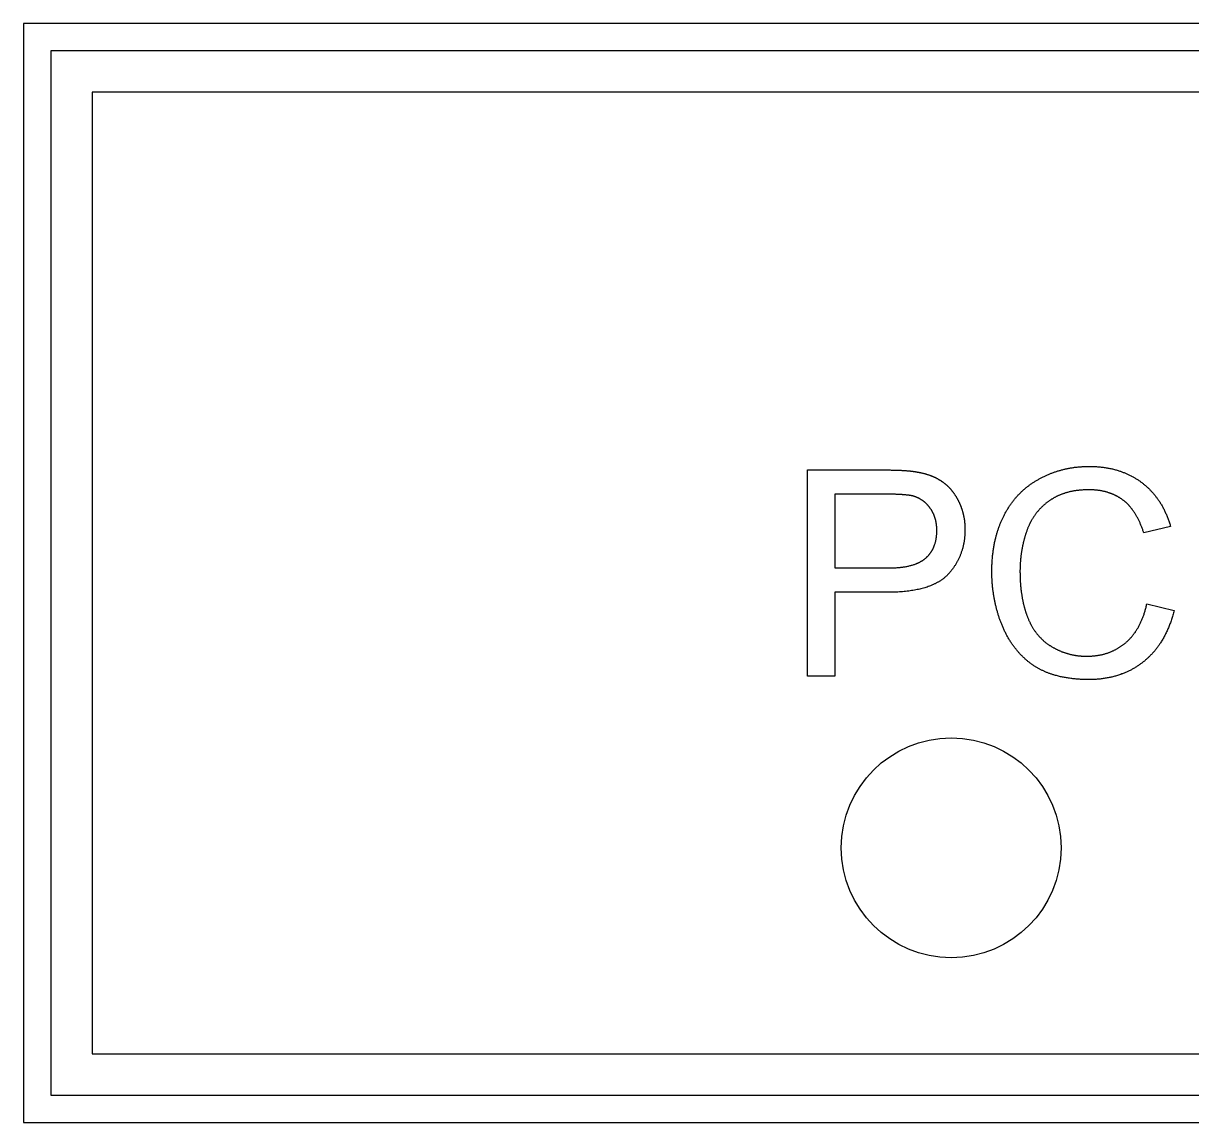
# Model space of a CAD drawing. Extents: x -140 to 139, y -60 to 60.
# Drawn here: x 60 to 77, y -38 to -22 of the extents above; entities that cross this region are included whole.
import ezdxf

# ---------------------------------------------------------------- set-up
doc = ezdxf.new("R2010")
doc.units = 0
doc.layers.add('CUT', color=1, linetype='Continuous')
doc.layers.add('ENGRAVE', color=5, linetype='Continuous')

msp = doc.modelspace()

# ---------------------------------------------------------------- linework, layer by layer
at = {"layer": 'CUT', "color": 1}
msp.add_circle((73.5, -34), 1.6, dxfattribs=at)
at = {"layer": 'ENGRAVE', "color": 5}
for points in [[(100, -22), (60, -22), (60, -38), (100, -38), (100, -22)], [(99.6, -22.4), (60.4, -22.4), (60.4, -37.6), (99.6, -37.6), (99.6, -22.4)]]:
    msp.add_lwpolyline(points, close=True, dxfattribs=at)
for points in [[(99, -23), (61, -23)], [(61, -23), (61, -37)], [(71.41, -31.5), (71.41, -28.5)], [(71.41, -28.5), (72.542, -28.5)], [(72.542, -28.5), (72.554, -28.5), (72.566, -28.5), (72.578, -28.5), (72.59, -28.5), (72.601, -28.5), (72.613, -28.5), (72.624, -28.501), (72.635, -28.501), (72.647, -28.501), (72.658, -28.501), (72.669, -28.501), (72.679, -28.502), (72.69, -28.502), (72.701, -28.502), (72.711, -28.503), (72.721, -28.503), (72.732, -28.503), (72.742, -28.504), (72.752, -28.504), (72.762, -28.505), (72.772, -28.505), (72.781, -28.506), (72.791, -28.506), (72.8, -28.507), (72.809, -28.507), (72.818, -28.508), (72.827, -28.509), (72.837, -28.509), (72.846, -28.51), (72.855, -28.511), (72.864, -28.512), (72.871, -28.512), (72.877, -28.513), (72.881, -28.513), (72.885, -28.513), (72.889, -28.514), (72.893, -28.514), (72.897, -28.515), (72.902, -28.515), (72.906, -28.516), (72.91, -28.516), (72.915, -28.517), (72.919, -28.517), (72.923, -28.518), (72.927, -28.518), (72.931, -28.519), (72.935, -28.519), (72.939, -28.52), (72.943, -28.52), (72.947, -28.521), (72.951, -28.521), (72.955, -28.522), (72.958, -28.522), (72.962, -28.523), (72.966, -28.523), (72.97, -28.524), (72.973, -28.524), (72.977, -28.525), (72.981, -28.526), (72.984, -28.526), (72.988, -28.527), (72.991, -28.527), (72.995, -28.528), (72.998, -28.529)], [(72.998, -28.529), (73.006, -28.53), (73.013, -28.531), (73.021, -28.533), (73.028, -28.534), (73.036, -28.535), (73.043, -28.537), (73.051, -28.539), (73.058, -28.54), (73.065, -28.542), (73.072, -28.543), (73.08, -28.545), (73.087, -28.547), (73.094, -28.549), (73.101, -28.55), (73.108, -28.552), (73.115, -28.554), (73.122, -28.556), (73.129, -28.558), (73.135, -28.56), (73.142, -28.562), (73.149, -28.564), (73.156, -28.566), (73.162, -28.568), (73.169, -28.571), (73.175, -28.573), (73.182, -28.575), (73.188, -28.578), (73.195, -28.58), (73.202, -28.582), (73.208, -28.585), (73.214, -28.587), (73.22, -28.59), (73.226, -28.592), (73.231, -28.594), (73.236, -28.596), (73.24, -28.598), (73.245, -28.6), (73.25, -28.603), (73.255, -28.605), (73.26, -28.607), (73.265, -28.61), (73.27, -28.612), (73.275, -28.614), (73.279, -28.617), (73.284, -28.619), (73.289, -28.621), (73.293, -28.624), (73.298, -28.626), (73.303, -28.629), (73.307, -28.631), (73.312, -28.634), (73.316, -28.637), (73.321, -28.639), (73.325, -28.642), (73.33, -28.645), (73.334, -28.647), (73.339, -28.65), (73.343, -28.653), (73.347, -28.656), (73.352, -28.658), (73.356, -28.661), (73.36, -28.664), (73.364, -28.667), (73.369, -28.67)], [(74.779, -28.631), (74.789, -28.626), (74.799, -28.62), (74.809, -28.615), (74.819, -28.609), (74.83, -28.604), (74.84, -28.599), (74.85, -28.594), (74.86, -28.589), (74.871, -28.584), (74.881, -28.58), (74.892, -28.575), (74.902, -28.57), (74.913, -28.566), (74.923, -28.562), (74.934, -28.557), (74.944, -28.553), (74.955, -28.549), (74.966, -28.545), (74.976, -28.541), (74.987, -28.537), (74.998, -28.533), (75.008, -28.529), (75.019, -28.526), (75.03, -28.522), (75.041, -28.519), (75.052, -28.515), (75.063, -28.512), (75.074, -28.509), (75.085, -28.506), (75.095, -28.503), (75.106, -28.5), (75.118, -28.497), (75.129, -28.494), (75.141, -28.491), (75.153, -28.488), (75.165, -28.485), (75.176, -28.483), (75.188, -28.48), (75.2, -28.478), (75.212, -28.476), (75.224, -28.474), (75.236, -28.471), (75.248, -28.469), (75.26, -28.467), (75.272, -28.466), (75.284, -28.464), (75.296, -28.462), (75.308, -28.461), (75.32, -28.459), (75.333, -28.458), (75.345, -28.457), (75.357, -28.456), (75.369, -28.454), (75.382, -28.454), (75.394, -28.453), (75.407, -28.452), (75.419, -28.451), (75.432, -28.451), (75.444, -28.45), (75.457, -28.45), (75.469, -28.449), (75.482, -28.449), (75.494, -28.449), (75.507, -28.449)], [(75.507, -28.449), (75.522, -28.449), (75.537, -28.449), (75.552, -28.449), (75.567, -28.45), (75.582, -28.45), (75.597, -28.451), (75.612, -28.452), (75.626, -28.453), (75.641, -28.454), (75.655, -28.455), (75.669, -28.457), (75.684, -28.458), (75.698, -28.46), (75.712, -28.462), (75.726, -28.464), (75.74, -28.466), (75.754, -28.468), (75.768, -28.47), (75.781, -28.472), (75.795, -28.475), (75.808, -28.478), (75.822, -28.48), (75.835, -28.483), (75.848, -28.486), (75.862, -28.49), (75.875, -28.493), (75.888, -28.496), (75.901, -28.5), (75.914, -28.504), (75.927, -28.508), (75.94, -28.512), (75.952, -28.516), (75.963, -28.52), (75.974, -28.523), (75.984, -28.527), (75.994, -28.531), (76.004, -28.535), (76.015, -28.539), (76.025, -28.543), (76.036, -28.547), (76.046, -28.552), (76.056, -28.556), (76.066, -28.561), (76.076, -28.565), (76.086, -28.57), (76.096, -28.575), (76.106, -28.58), (76.116, -28.585), (76.125, -28.59), (76.135, -28.595), (76.145, -28.6), (76.154, -28.606), (76.164, -28.611), (76.173, -28.617), (76.183, -28.623), (76.192, -28.628), (76.201, -28.634), (76.21, -28.64), (76.219, -28.646), (76.229, -28.652), (76.238, -28.659), (76.247, -28.665), (76.255, -28.672), (76.264, -28.678)], [(73.369, -28.67), (73.373, -28.673), (73.377, -28.676), (73.382, -28.679), (73.386, -28.682), (73.39, -28.685), (73.394, -28.688), (73.399, -28.692), (73.403, -28.695), (73.407, -28.698), (73.411, -28.701), (73.415, -28.705), (73.419, -28.708), (73.423, -28.712), (73.427, -28.715), (73.431, -28.719), (73.435, -28.722), (73.439, -28.726), (73.443, -28.729), (73.447, -28.733), (73.451, -28.737), (73.455, -28.74), (73.458, -28.744), (73.462, -28.748), (73.466, -28.752), (73.47, -28.756), (73.474, -28.76), (73.477, -28.764), (73.481, -28.767), (73.484, -28.771), (73.488, -28.775), (73.492, -28.779), (73.495, -28.784), (73.499, -28.788), (73.503, -28.793), (73.507, -28.798), (73.511, -28.803), (73.515, -28.808), (73.519, -28.813), (73.523, -28.818), (73.527, -28.823), (73.53, -28.828), (73.534, -28.833), (73.538, -28.838), (73.542, -28.844), (73.545, -28.849), (73.549, -28.854), (73.552, -28.86), (73.556, -28.865), (73.559, -28.871), (73.563, -28.876), (73.566, -28.882), (73.57, -28.887), (73.573, -28.893), (73.576, -28.899), (73.58, -28.904), (73.583, -28.91), (73.586, -28.916), (73.59, -28.922), (73.593, -28.928), (73.596, -28.934), (73.599, -28.94), (73.602, -28.946), (73.605, -28.952), (73.608, -28.958)], [(74.269, -29.161), (74.275, -29.15), (74.281, -29.139), (74.287, -29.128), (74.293, -29.117), (74.299, -29.106), (74.305, -29.095), (74.311, -29.085), (74.318, -29.074), (74.324, -29.064), (74.331, -29.053), (74.337, -29.043), (74.344, -29.033), (74.35, -29.023), (74.357, -29.013), (74.364, -29.003), (74.371, -28.993), (74.378, -28.983), (74.385, -28.974), (74.392, -28.964), (74.4, -28.955), (74.407, -28.945), (74.414, -28.936), (74.422, -28.927), (74.429, -28.917), (74.437, -28.908), (74.445, -28.899), (74.452, -28.89), (74.46, -28.882), (74.468, -28.873), (74.476, -28.864), (74.484, -28.856), (74.493, -28.847), (74.501, -28.839), (74.508, -28.831), (74.516, -28.824), (74.524, -28.816), (74.533, -28.808), (74.541, -28.801), (74.549, -28.793), (74.557, -28.786), (74.566, -28.778), (74.574, -28.771), (74.583, -28.764), (74.591, -28.757), (74.6, -28.75), (74.609, -28.743), (74.618, -28.736), (74.627, -28.729), (74.636, -28.722), (74.645, -28.716), (74.654, -28.709), (74.663, -28.703), (74.672, -28.696), (74.682, -28.69), (74.691, -28.684), (74.7, -28.677), (74.71, -28.671), (74.72, -28.665), (74.729, -28.659), (74.739, -28.654), (74.749, -28.648), (74.759, -28.642), (74.769, -28.637), (74.779, -28.631)], [(76.264, -28.678), (76.273, -28.685), (76.282, -28.692), (76.291, -28.699), (76.3, -28.706), (76.308, -28.713), (76.317, -28.72), (76.325, -28.727), (76.334, -28.734), (76.342, -28.742), (76.35, -28.749), (76.359, -28.757), (76.367, -28.765), (76.375, -28.772), (76.383, -28.78), (76.39, -28.788), (76.398, -28.796), (76.406, -28.804), (76.414, -28.812), (76.421, -28.82), (76.428, -28.829), (76.436, -28.837), (76.443, -28.845), (76.45, -28.854), (76.457, -28.863), (76.465, -28.871), (76.472, -28.88), (76.478, -28.889), (76.485, -28.898), (76.492, -28.907), (76.498, -28.916), (76.505, -28.925), (76.512, -28.934), (76.519, -28.945), (76.526, -28.955), (76.533, -28.966), (76.54, -28.977), (76.547, -28.988), (76.553, -28.999), (76.56, -29.01), (76.567, -29.022), (76.573, -29.033), (76.579, -29.044), (76.585, -29.056), (76.592, -29.068), (76.598, -29.079), (76.603, -29.091), (76.609, -29.103), (76.615, -29.115), (76.62, -29.128), (76.626, -29.14), (76.631, -29.152), (76.637, -29.165), (76.642, -29.177), (76.647, -29.19), (76.652, -29.203), (76.657, -29.216), (76.662, -29.229), (76.666, -29.242), (76.671, -29.255), (76.675, -29.268), (76.68, -29.282), (76.684, -29.295), (76.688, -29.309), (76.692, -29.323)], [(72.575, -28.854), (71.807, -28.854)], [(71.807, -28.854), (71.807, -29.926)], [(72.945, -28.881), (72.943, -28.88), (72.942, -28.88), (72.94, -28.879), (72.938, -28.879), (72.936, -28.878), (72.934, -28.878), (72.932, -28.877), (72.93, -28.877), (72.928, -28.877), (72.926, -28.876), (72.924, -28.876), (72.922, -28.875), (72.92, -28.875), (72.918, -28.875), (72.916, -28.874), (72.914, -28.874), (72.912, -28.873), (72.91, -28.873), (72.907, -28.873), (72.905, -28.872), (72.903, -28.872), (72.901, -28.871), (72.898, -28.871), (72.896, -28.871), (72.893, -28.87), (72.891, -28.87), (72.888, -28.87), (72.886, -28.869), (72.885, -28.869), (72.883, -28.869), (72.88, -28.868), (72.876, -28.868), (72.871, -28.867), (72.864, -28.866), (72.856, -28.866), (72.848, -28.865), (72.841, -28.864), (72.833, -28.863), (72.825, -28.862), (72.818, -28.862), (72.81, -28.861), (72.801, -28.861), (72.793, -28.86), (72.784, -28.859), (72.775, -28.859), (72.766, -28.858), (72.757, -28.858), (72.748, -28.857), (72.738, -28.857), (72.729, -28.857), (72.719, -28.856), (72.709, -28.856), (72.698, -28.856), (72.688, -28.855), (72.677, -28.855), (72.667, -28.855), (72.656, -28.855), (72.645, -28.855), (72.634, -28.854), (72.622, -28.854), (72.61, -28.854), (72.599, -28.854), (72.587, -28.854), (72.575, -28.854)], [(73.195, -29.059), (73.192, -29.054), (73.189, -29.05), (73.186, -29.046), (73.183, -29.042), (73.18, -29.038), (73.176, -29.034), (73.173, -29.03), (73.17, -29.026), (73.167, -29.022), (73.164, -29.018), (73.16, -29.015), (73.157, -29.011), (73.154, -29.007), (73.15, -29.003), (73.147, -29), (73.143, -28.996), (73.14, -28.993), (73.136, -28.989), (73.133, -28.986), (73.129, -28.983), (73.126, -28.979), (73.122, -28.976), (73.118, -28.973), (73.115, -28.97), (73.111, -28.966), (73.107, -28.963), (73.103, -28.96), (73.1, -28.957), (73.096, -28.954), (73.092, -28.951), (73.088, -28.949), (73.084, -28.946), (73.08, -28.943), (73.076, -28.94), (73.072, -28.938), (73.068, -28.935), (73.064, -28.933), (73.06, -28.93), (73.056, -28.928), (73.052, -28.925), (73.048, -28.923), (73.044, -28.921), (73.04, -28.918), (73.035, -28.916), (73.031, -28.914), (73.027, -28.912), (73.023, -28.91), (73.018, -28.908), (73.014, -28.906), (73.01, -28.904), (73.005, -28.902), (73.001, -28.9), (72.996, -28.898), (72.992, -28.896), (72.987, -28.894), (72.983, -28.893), (72.978, -28.891), (72.973, -28.889), (72.969, -28.888), (72.964, -28.886), (72.959, -28.885), (72.955, -28.883), (72.95, -28.882), (72.945, -28.881)], [(75.499, -28.789), (75.487, -28.789), (75.476, -28.789), (75.464, -28.789), (75.452, -28.789), (75.441, -28.79), (75.429, -28.79), (75.418, -28.791), (75.406, -28.792), (75.395, -28.792), (75.384, -28.793), (75.373, -28.794), (75.362, -28.796), (75.351, -28.797), (75.34, -28.798), (75.329, -28.799), (75.318, -28.801), (75.307, -28.803), (75.297, -28.804), (75.286, -28.806), (75.276, -28.808), (75.265, -28.81), (75.255, -28.812), (75.244, -28.814), (75.234, -28.816), (75.224, -28.819), (75.214, -28.821), (75.204, -28.824), (75.194, -28.827), (75.183, -28.829), (75.173, -28.832), (75.163, -28.835), (75.154, -28.838), (75.146, -28.841), (75.138, -28.844), (75.13, -28.846), (75.122, -28.849), (75.115, -28.852), (75.107, -28.855), (75.099, -28.858), (75.091, -28.861), (75.084, -28.864), (75.076, -28.867), (75.068, -28.87), (75.061, -28.874), (75.053, -28.877), (75.046, -28.881), (75.039, -28.884), (75.031, -28.888), (75.024, -28.891), (75.017, -28.895), (75.009, -28.899), (75.002, -28.903), (74.995, -28.907), (74.988, -28.911), (74.981, -28.915), (74.974, -28.919), (74.967, -28.923), (74.96, -28.927), (74.953, -28.932), (74.947, -28.936), (74.94, -28.941), (74.933, -28.945), (74.927, -28.95), (74.92, -28.954)], [(75.998, -28.938), (75.993, -28.934), (75.987, -28.93), (75.981, -28.926), (75.976, -28.922), (75.97, -28.918), (75.964, -28.914), (75.958, -28.91), (75.952, -28.906), (75.946, -28.902), (75.94, -28.899), (75.934, -28.895), (75.928, -28.892), (75.922, -28.888), (75.916, -28.885), (75.91, -28.881), (75.903, -28.878), (75.897, -28.875), (75.891, -28.872), (75.884, -28.868), (75.878, -28.865), (75.871, -28.862), (75.865, -28.859), (75.858, -28.857), (75.852, -28.854), (75.845, -28.851), (75.838, -28.848), (75.832, -28.846), (75.825, -28.843), (75.819, -28.841), (75.812, -28.838), (75.805, -28.836), (75.798, -28.833), (75.79, -28.831), (75.781, -28.828), (75.773, -28.825), (75.764, -28.823), (75.755, -28.82), (75.746, -28.818), (75.738, -28.816), (75.729, -28.814), (75.72, -28.812), (75.711, -28.81), (75.702, -28.808), (75.693, -28.806), (75.684, -28.804), (75.675, -28.803), (75.665, -28.801), (75.656, -28.8), (75.647, -28.798), (75.637, -28.797), (75.628, -28.796), (75.618, -28.795), (75.609, -28.794), (75.599, -28.793), (75.589, -28.792), (75.579, -28.791), (75.57, -28.791), (75.56, -28.79), (75.55, -28.79), (75.54, -28.789), (75.53, -28.789), (75.519, -28.789), (75.509, -28.789), (75.499, -28.789)], [(73.291, -29.38), (73.291, -29.374), (73.291, -29.367), (73.291, -29.361), (73.29, -29.355), (73.29, -29.349), (73.29, -29.343), (73.29, -29.337), (73.289, -29.331), (73.289, -29.325), (73.288, -29.319), (73.288, -29.313), (73.287, -29.307), (73.286, -29.301), (73.286, -29.295), (73.285, -29.289), (73.284, -29.283), (73.283, -29.278), (73.282, -29.272), (73.281, -29.266), (73.28, -29.26), (73.279, -29.255), (73.278, -29.249), (73.277, -29.243), (73.275, -29.238), (73.274, -29.232), (73.273, -29.227), (73.271, -29.222), (73.27, -29.216), (73.268, -29.21), (73.267, -29.205), (73.265, -29.2), (73.263, -29.195), (73.262, -29.19), (73.26, -29.185), (73.259, -29.181), (73.257, -29.176), (73.256, -29.172), (73.254, -29.167), (73.252, -29.163), (73.25, -29.158), (73.248, -29.154), (73.246, -29.15), (73.245, -29.145), (73.243, -29.141), (73.241, -29.136), (73.239, -29.132), (73.236, -29.128), (73.234, -29.124), (73.232, -29.119), (73.23, -29.115), (73.228, -29.111), (73.225, -29.107), (73.223, -29.103), (73.221, -29.099), (73.218, -29.094), (73.216, -29.09), (73.213, -29.086), (73.211, -29.082), (73.208, -29.078), (73.206, -29.074), (73.203, -29.07), (73.2, -29.066), (73.197, -29.063), (73.195, -29.059)], [(73.608, -28.958), (73.611, -28.964), (73.614, -28.97), (73.616, -28.975), (73.619, -28.981), (73.621, -28.987), (73.624, -28.992), (73.627, -28.998), (73.629, -29.004), (73.631, -29.01), (73.634, -29.015), (73.636, -29.021), (73.638, -29.027), (73.641, -29.033), (73.643, -29.039), (73.645, -29.044), (73.647, -29.05), (73.649, -29.056), (73.651, -29.062), (73.653, -29.068), (73.655, -29.074), (73.657, -29.08), (73.659, -29.086), (73.661, -29.092), (73.663, -29.098), (73.664, -29.104), (73.666, -29.11), (73.668, -29.116), (73.669, -29.122), (73.671, -29.128), (73.673, -29.134), (73.674, -29.14), (73.676, -29.147), (73.677, -29.153), (73.678, -29.16), (73.68, -29.166), (73.681, -29.173), (73.683, -29.18), (73.684, -29.187), (73.685, -29.193), (73.686, -29.2), (73.687, -29.207), (73.689, -29.214), (73.69, -29.22), (73.691, -29.227), (73.692, -29.234), (73.692, -29.241), (73.693, -29.248), (73.694, -29.255), (73.695, -29.262), (73.695, -29.269), (73.696, -29.275), (73.697, -29.282), (73.697, -29.289), (73.698, -29.296), (73.698, -29.303), (73.699, -29.311), (73.699, -29.318), (73.699, -29.325), (73.7, -29.332), (73.7, -29.339), (73.7, -29.346), (73.7, -29.353), (73.7, -29.36), (73.7, -29.368)], [(74.92, -28.954), (74.913, -28.959), (74.906, -28.965), (74.899, -28.97), (74.892, -28.975), (74.885, -28.98), (74.878, -28.986), (74.872, -28.991), (74.865, -28.997), (74.859, -29.002), (74.852, -29.008), (74.846, -29.013), (74.839, -29.019), (74.833, -29.025), (74.827, -29.031), (74.821, -29.037), (74.815, -29.042), (74.809, -29.048), (74.803, -29.054), (74.797, -29.061), (74.791, -29.067), (74.785, -29.073), (74.78, -29.079), (74.774, -29.085), (74.768, -29.092), (74.763, -29.098), (74.757, -29.105), (74.752, -29.111), (74.747, -29.118), (74.741, -29.124), (74.736, -29.131), (74.731, -29.138), (74.726, -29.144), (74.721, -29.151), (74.716, -29.159), (74.711, -29.166), (74.706, -29.173), (74.701, -29.18), (74.696, -29.188), (74.691, -29.195), (74.686, -29.203), (74.682, -29.21), (74.677, -29.218), (74.673, -29.226), (74.668, -29.233), (74.664, -29.241), (74.66, -29.249), (74.656, -29.257), (74.651, -29.265), (74.647, -29.273), (74.643, -29.281), (74.639, -29.289), (74.635, -29.297), (74.632, -29.306), (74.628, -29.314), (74.624, -29.322), (74.621, -29.331), (74.617, -29.339), (74.614, -29.348), (74.61, -29.356), (74.607, -29.365), (74.604, -29.374), (74.601, -29.383), (74.598, -29.392), (74.594, -29.4)], [(76.301, -29.415), (76.297, -29.403), (76.293, -29.391), (76.289, -29.38), (76.286, -29.368), (76.281, -29.357), (76.277, -29.346), (76.273, -29.334), (76.269, -29.323), (76.265, -29.313), (76.26, -29.302), (76.256, -29.291), (76.251, -29.281), (76.247, -29.27), (76.242, -29.26), (76.237, -29.25), (76.233, -29.24), (76.228, -29.23), (76.223, -29.22), (76.218, -29.21), (76.213, -29.201), (76.208, -29.191), (76.203, -29.182), (76.198, -29.172), (76.192, -29.163), (76.187, -29.155), (76.182, -29.146), (76.176, -29.137), (76.171, -29.128), (76.165, -29.119), (76.159, -29.11), (76.154, -29.102), (76.148, -29.095), (76.144, -29.088), (76.139, -29.082), (76.135, -29.077), (76.131, -29.072), (76.127, -29.066), (76.123, -29.061), (76.118, -29.055), (76.114, -29.05), (76.109, -29.044), (76.105, -29.039), (76.1, -29.034), (76.096, -29.029), (76.091, -29.023), (76.087, -29.018), (76.082, -29.013), (76.077, -29.008), (76.073, -29.004), (76.068, -28.999), (76.063, -28.994), (76.058, -28.989), (76.054, -28.985), (76.049, -28.98), (76.044, -28.976), (76.039, -28.971), (76.034, -28.967), (76.029, -28.963), (76.024, -28.958), (76.019, -28.954), (76.014, -28.95), (76.009, -28.946), (76.003, -28.942), (75.998, -28.938)], [(74.091, -29.977), (74.091, -29.962), (74.091, -29.946), (74.092, -29.93), (74.092, -29.914), (74.092, -29.898), (74.093, -29.883), (74.094, -29.867), (74.094, -29.852), (74.095, -29.837), (74.096, -29.821), (74.097, -29.806), (74.099, -29.791), (74.1, -29.776), (74.101, -29.761), (74.103, -29.746), (74.104, -29.731), (74.106, -29.716), (74.108, -29.701), (74.11, -29.687), (74.112, -29.672), (74.114, -29.658), (74.116, -29.643), (74.118, -29.629), (74.121, -29.614), (74.123, -29.6), (74.126, -29.586), (74.129, -29.572), (74.132, -29.558), (74.135, -29.543), (74.138, -29.529), (74.141, -29.515), (74.144, -29.502), (74.147, -29.49), (74.15, -29.479), (74.153, -29.468), (74.156, -29.457), (74.159, -29.446), (74.162, -29.435), (74.165, -29.423), (74.168, -29.412), (74.172, -29.401), (74.175, -29.39), (74.179, -29.379), (74.182, -29.368), (74.186, -29.358), (74.19, -29.347), (74.193, -29.336), (74.197, -29.325), (74.201, -29.315), (74.205, -29.304), (74.209, -29.294), (74.214, -29.283), (74.218, -29.273), (74.222, -29.262), (74.226, -29.252), (74.231, -29.242), (74.235, -29.231), (74.24, -29.221), (74.245, -29.211), (74.249, -29.201), (74.254, -29.191), (74.259, -29.181), (74.264, -29.171), (74.269, -29.161)], [(73.129, -29.783), (73.134, -29.779), (73.138, -29.775), (73.143, -29.771), (73.147, -29.766), (73.151, -29.762), (73.156, -29.758), (73.16, -29.753), (73.164, -29.749), (73.168, -29.745), (73.172, -29.74), (73.176, -29.736), (73.18, -29.731), (73.183, -29.726), (73.187, -29.722), (73.191, -29.717), (73.194, -29.712), (73.198, -29.707), (73.201, -29.702), (73.205, -29.697), (73.208, -29.692), (73.211, -29.687), (73.214, -29.682), (73.218, -29.677), (73.221, -29.672), (73.224, -29.667), (73.227, -29.661), (73.229, -29.656), (73.232, -29.651), (73.235, -29.646), (73.237, -29.64), (73.24, -29.635), (73.243, -29.629), (73.246, -29.623), (73.248, -29.616), (73.251, -29.609), (73.254, -29.602), (73.257, -29.595), (73.259, -29.588), (73.262, -29.58), (73.264, -29.573), (73.266, -29.566), (73.268, -29.559), (73.27, -29.551), (73.272, -29.544), (73.274, -29.536), (73.276, -29.529), (73.277, -29.521), (73.279, -29.513), (73.28, -29.505), (73.282, -29.497), (73.283, -29.49), (73.284, -29.482), (73.285, -29.473), (73.286, -29.465), (73.287, -29.457), (73.288, -29.449), (73.289, -29.44), (73.289, -29.432), (73.29, -29.423), (73.29, -29.415), (73.29, -29.406), (73.291, -29.398), (73.291, -29.389), (73.291, -29.38)], [(73.7, -29.368), (73.7, -29.38), (73.7, -29.392), (73.7, -29.404), (73.699, -29.416), (73.699, -29.428), (73.698, -29.44), (73.697, -29.452), (73.696, -29.464), (73.695, -29.476), (73.694, -29.488), (73.693, -29.499), (73.691, -29.511), (73.69, -29.523), (73.688, -29.534), (73.686, -29.546), (73.684, -29.557), (73.682, -29.568), (73.68, -29.58), (73.677, -29.591), (73.675, -29.602), (73.672, -29.613), (73.67, -29.624), (73.667, -29.635), (73.664, -29.646), (73.661, -29.657), (73.658, -29.667), (73.654, -29.678), (73.651, -29.689), (73.647, -29.699), (73.643, -29.71), (73.64, -29.721), (73.636, -29.731), (73.632, -29.741), (73.628, -29.75), (73.624, -29.76), (73.62, -29.769), (73.615, -29.779), (73.611, -29.788), (73.606, -29.798), (73.602, -29.807), (73.597, -29.817), (73.592, -29.826), (73.587, -29.835), (73.582, -29.844), (73.577, -29.853), (73.571, -29.862), (73.566, -29.871), (73.561, -29.88), (73.555, -29.889), (73.549, -29.898), (73.543, -29.907), (73.537, -29.916), (73.531, -29.924), (73.525, -29.933), (73.519, -29.942), (73.512, -29.95), (73.506, -29.959), (73.499, -29.967), (73.492, -29.975), (73.485, -29.984), (73.478, -29.992), (73.471, -30), (73.464, -30.008), (73.457, -30.016)], [(74.594, -29.4), (74.592, -29.409), (74.589, -29.418), (74.586, -29.426), (74.583, -29.435), (74.58, -29.444), (74.578, -29.452), (74.575, -29.461), (74.573, -29.47), (74.57, -29.479), (74.567, -29.487), (74.565, -29.496), (74.563, -29.505), (74.56, -29.514), (74.558, -29.522), (74.556, -29.531), (74.553, -29.54), (74.551, -29.549), (74.549, -29.558), (74.547, -29.566), (74.545, -29.575), (74.543, -29.584), (74.541, -29.593), (74.539, -29.602), (74.537, -29.611), (74.536, -29.62), (74.534, -29.628), (74.532, -29.637), (74.53, -29.646), (74.529, -29.655), (74.527, -29.664), (74.526, -29.673), (74.524, -29.682), (74.523, -29.691), (74.521, -29.7), (74.52, -29.709), (74.519, -29.718), (74.517, -29.727), (74.516, -29.736), (74.515, -29.745), (74.514, -29.754), (74.513, -29.764), (74.512, -29.773), (74.511, -29.782), (74.51, -29.791), (74.509, -29.8), (74.508, -29.809), (74.507, -29.818), (74.506, -29.828), (74.506, -29.837), (74.505, -29.846), (74.504, -29.855), (74.504, -29.864), (74.503, -29.873), (74.503, -29.883), (74.502, -29.892), (74.502, -29.901), (74.501, -29.91), (74.501, -29.92), (74.501, -29.929), (74.501, -29.938), (74.501, -29.948), (74.5, -29.957), (74.5, -29.966), (74.5, -29.975)], [(76.692, -29.323), (76.301, -29.415)], [(72.583, -29.926), (72.598, -29.926), (72.613, -29.926), (72.628, -29.926), (72.643, -29.925), (72.658, -29.925), (72.672, -29.924), (72.686, -29.924), (72.7, -29.923), (72.714, -29.922), (72.728, -29.921), (72.741, -29.919), (72.755, -29.918), (72.768, -29.917), (72.781, -29.915), (72.794, -29.913), (72.806, -29.912), (72.819, -29.91), (72.831, -29.908), (72.843, -29.906), (72.855, -29.903), (72.867, -29.901), (72.879, -29.899), (72.89, -29.896), (72.901, -29.893), (72.912, -29.891), (72.923, -29.888), (72.933, -29.885), (72.944, -29.881), (72.955, -29.878), (72.966, -29.874), (72.976, -29.871), (72.984, -29.868), (72.991, -29.865), (72.996, -29.863), (73.001, -29.861), (73.005, -29.859), (73.01, -29.857), (73.015, -29.855), (73.021, -29.852), (73.026, -29.85), (73.031, -29.848), (73.036, -29.845), (73.041, -29.843), (73.045, -29.84), (73.05, -29.838), (73.055, -29.835), (73.059, -29.833), (73.064, -29.83), (73.068, -29.827), (73.073, -29.825), (73.077, -29.822), (73.082, -29.819), (73.086, -29.816), (73.09, -29.813), (73.094, -29.811), (73.098, -29.808), (73.102, -29.805), (73.106, -29.802), (73.11, -29.799), (73.114, -29.796), (73.118, -29.793), (73.122, -29.789), (73.126, -29.786), (73.129, -29.783)], [(71.807, -29.926), (72.583, -29.926)], [(73.457, -30.016), (73.451, -30.022), (73.445, -30.028), (73.44, -30.034), (73.434, -30.04), (73.428, -30.045), (73.422, -30.051), (73.416, -30.056), (73.41, -30.062), (73.403, -30.067), (73.397, -30.073), (73.39, -30.078), (73.384, -30.083), (73.377, -30.088), (73.37, -30.093), (73.363, -30.098), (73.356, -30.103), (73.349, -30.108), (73.342, -30.113), (73.334, -30.117), (73.327, -30.122), (73.319, -30.127), (73.312, -30.131), (73.304, -30.135), (73.296, -30.14), (73.288, -30.144), (73.28, -30.149), (73.271, -30.153), (73.264, -30.157), (73.257, -30.16), (73.249, -30.164), (73.241, -30.168), (73.23, -30.172), (73.216, -30.178), (73.2, -30.185), (73.183, -30.191), (73.166, -30.198), (73.148, -30.204), (73.131, -30.209), (73.114, -30.215), (73.097, -30.22), (73.079, -30.225), (73.06, -30.229), (73.042, -30.234), (73.023, -30.238), (73.003, -30.242), (72.984, -30.246), (72.964, -30.25), (72.943, -30.253), (72.923, -30.257), (72.902, -30.26), (72.881, -30.263), (72.859, -30.265), (72.837, -30.268), (72.815, -30.27), (72.793, -30.272), (72.77, -30.274), (72.747, -30.275), (72.724, -30.277), (72.7, -30.278), (72.676, -30.279), (72.651, -30.279), (72.627, -30.28), (72.602, -30.28), (72.577, -30.28)], [(74.249, -30.782), (74.244, -30.77), (74.239, -30.759), (74.235, -30.747), (74.23, -30.736), (74.226, -30.725), (74.221, -30.713), (74.217, -30.701), (74.213, -30.69), (74.209, -30.678), (74.204, -30.667), (74.2, -30.655), (74.196, -30.643), (74.193, -30.632), (74.189, -30.62), (74.185, -30.608), (74.181, -30.596), (74.178, -30.585), (74.174, -30.573), (74.171, -30.561), (74.167, -30.549), (74.164, -30.537), (74.161, -30.525), (74.158, -30.513), (74.155, -30.501), (74.152, -30.489), (74.149, -30.477), (74.146, -30.465), (74.143, -30.453), (74.14, -30.441), (74.138, -30.429), (74.135, -30.417), (74.133, -30.405), (74.13, -30.392), (74.128, -30.379), (74.125, -30.366), (74.123, -30.353), (74.121, -30.34), (74.119, -30.327), (74.116, -30.314), (74.114, -30.301), (74.113, -30.288), (74.111, -30.274), (74.109, -30.261), (74.107, -30.248), (74.106, -30.235), (74.104, -30.221), (74.103, -30.208), (74.101, -30.195), (74.1, -30.181), (74.099, -30.168), (74.098, -30.155), (74.097, -30.141), (74.096, -30.128), (74.095, -30.114), (74.094, -30.101), (74.094, -30.087), (74.093, -30.073), (74.093, -30.06), (74.092, -30.046), (74.092, -30.032), (74.091, -30.019), (74.091, -30.005), (74.091, -29.991), (74.091, -29.977)], [(74.5, -29.975), (74.5, -29.989), (74.501, -30.002), (74.501, -30.015), (74.501, -30.028), (74.501, -30.041), (74.502, -30.054), (74.502, -30.067), (74.502, -30.08), (74.503, -30.093), (74.504, -30.105), (74.504, -30.118), (74.505, -30.131), (74.506, -30.143), (74.507, -30.156), (74.508, -30.168), (74.509, -30.18), (74.51, -30.193), (74.511, -30.205), (74.512, -30.217), (74.514, -30.229), (74.515, -30.241), (74.516, -30.253), (74.518, -30.265), (74.519, -30.277), (74.521, -30.289), (74.523, -30.301), (74.525, -30.312), (74.526, -30.324), (74.528, -30.336), (74.53, -30.348), (74.532, -30.36), (74.534, -30.37), (74.536, -30.38), (74.538, -30.389), (74.54, -30.398), (74.542, -30.407), (74.543, -30.416), (74.545, -30.425), (74.547, -30.434), (74.549, -30.443), (74.551, -30.451), (74.554, -30.46), (74.556, -30.469), (74.558, -30.478), (74.56, -30.486), (74.562, -30.495), (74.565, -30.504), (74.567, -30.512), (74.57, -30.521), (74.572, -30.529), (74.574, -30.538), (74.577, -30.546), (74.58, -30.555), (74.582, -30.563), (74.585, -30.571), (74.588, -30.58), (74.59, -30.588), (74.593, -30.596), (74.596, -30.604), (74.599, -30.612), (74.602, -30.621), (74.605, -30.629), (74.608, -30.637), (74.611, -30.645)], [(72.577, -30.28), (71.807, -30.28)], [(71.807, -30.28), (71.807, -31.5)], [(76.033, -31.019), (76.039, -31.014), (76.046, -31.008), (76.052, -31.003), (76.058, -30.998), (76.064, -30.992), (76.07, -30.986), (76.076, -30.981), (76.082, -30.975), (76.088, -30.969), (76.093, -30.963), (76.099, -30.957), (76.105, -30.951), (76.11, -30.945), (76.116, -30.939), (76.122, -30.932), (76.127, -30.926), (76.132, -30.92), (76.138, -30.913), (76.143, -30.907), (76.148, -30.9), (76.153, -30.893), (76.159, -30.887), (76.164, -30.88), (76.169, -30.873), (76.174, -30.866), (76.179, -30.859), (76.183, -30.852), (76.188, -30.845), (76.193, -30.838), (76.197, -30.831), (76.202, -30.823), (76.207, -30.815), (76.212, -30.806), (76.218, -30.797), (76.224, -30.786), (76.229, -30.776), (76.235, -30.766), (76.24, -30.755), (76.245, -30.745), (76.25, -30.735), (76.255, -30.724), (76.26, -30.713), (76.265, -30.702), (76.27, -30.691), (76.275, -30.68), (76.279, -30.669), (76.284, -30.658), (76.288, -30.647), (76.293, -30.635), (76.297, -30.623), (76.301, -30.612), (76.305, -30.6), (76.309, -30.588), (76.313, -30.576), (76.317, -30.563), (76.32, -30.551), (76.324, -30.539), (76.327, -30.526), (76.331, -30.513), (76.334, -30.501), (76.337, -30.488), (76.34, -30.474), (76.343, -30.461), (76.346, -30.448)], [(76.743, -30.548), (76.739, -30.565), (76.734, -30.582), (76.73, -30.598), (76.725, -30.614), (76.72, -30.631), (76.715, -30.647), (76.71, -30.663), (76.705, -30.678), (76.7, -30.694), (76.694, -30.709), (76.689, -30.725), (76.683, -30.74), (76.678, -30.755), (76.672, -30.77), (76.666, -30.785), (76.66, -30.799), (76.653, -30.814), (76.647, -30.828), (76.641, -30.843), (76.634, -30.857), (76.627, -30.871), (76.62, -30.885), (76.613, -30.898), (76.606, -30.912), (76.599, -30.925), (76.592, -30.938), (76.585, -30.952), (76.577, -30.965), (76.569, -30.978), (76.561, -30.991), (76.553, -31.004), (76.546, -31.016), (76.539, -31.026), (76.532, -31.037), (76.525, -31.046), (76.519, -31.056), (76.512, -31.065), (76.505, -31.075), (76.498, -31.085), (76.49, -31.094), (76.483, -31.104), (76.476, -31.113), (76.468, -31.122), (76.461, -31.132), (76.453, -31.141), (76.445, -31.15), (76.437, -31.158), (76.43, -31.167), (76.422, -31.176), (76.414, -31.185), (76.406, -31.193), (76.397, -31.201), (76.389, -31.21), (76.381, -31.218), (76.372, -31.226), (76.364, -31.234), (76.355, -31.242), (76.347, -31.25), (76.338, -31.258), (76.329, -31.266), (76.32, -31.273), (76.311, -31.281), (76.302, -31.288), (76.293, -31.295)], [(76.346, -30.448), (76.743, -30.548)], [(74.611, -30.645), (74.615, -30.654), (74.618, -30.663), (74.622, -30.672), (74.626, -30.681), (74.63, -30.691), (74.634, -30.699), (74.638, -30.708), (74.643, -30.717), (74.647, -30.726), (74.651, -30.734), (74.656, -30.743), (74.66, -30.751), (74.665, -30.76), (74.669, -30.768), (74.674, -30.776), (74.679, -30.785), (74.684, -30.793), (74.688, -30.801), (74.693, -30.809), (74.698, -30.816), (74.703, -30.824), (74.709, -30.832), (74.714, -30.84), (74.719, -30.847), (74.724, -30.855), (74.73, -30.862), (74.735, -30.869), (74.741, -30.877), (74.746, -30.884), (74.752, -30.891), (74.758, -30.898), (74.764, -30.905), (74.769, -30.911), (74.774, -30.917), (74.78, -30.923), (74.785, -30.929), (74.79, -30.935), (74.796, -30.941), (74.802, -30.946), (74.807, -30.952), (74.813, -30.958), (74.819, -30.963), (74.824, -30.969), (74.83, -30.974), (74.836, -30.98), (74.842, -30.985), (74.848, -30.99), (74.854, -30.995), (74.86, -31.001), (74.867, -31.006), (74.873, -31.011), (74.879, -31.016), (74.885, -31.021), (74.892, -31.025), (74.898, -31.03), (74.905, -31.035), (74.911, -31.04), (74.918, -31.044), (74.925, -31.049), (74.931, -31.053), (74.938, -31.057), (74.945, -31.062), (74.952, -31.066), (74.959, -31.07)], [(74.711, -31.355), (74.702, -31.349), (74.693, -31.343), (74.685, -31.337), (74.676, -31.331), (74.667, -31.325), (74.659, -31.318), (74.65, -31.312), (74.642, -31.306), (74.633, -31.299), (74.625, -31.292), (74.617, -31.286), (74.609, -31.279), (74.601, -31.272), (74.592, -31.265), (74.584, -31.259), (74.576, -31.252), (74.569, -31.244), (74.561, -31.237), (74.553, -31.23), (74.545, -31.223), (74.538, -31.215), (74.53, -31.208), (74.523, -31.2), (74.515, -31.193), (74.508, -31.185), (74.5, -31.177), (74.493, -31.169), (74.486, -31.161), (74.479, -31.153), (74.472, -31.146), (74.465, -31.137), (74.458, -31.129), (74.45, -31.12), (74.443, -31.11), (74.435, -31.101), (74.427, -31.091), (74.42, -31.081), (74.412, -31.071), (74.405, -31.061), (74.398, -31.051), (74.391, -31.041), (74.384, -31.031), (74.377, -31.021), (74.37, -31.01), (74.363, -31), (74.356, -30.989), (74.35, -30.978), (74.343, -30.968), (74.337, -30.957), (74.33, -30.946), (74.324, -30.935), (74.318, -30.923), (74.311, -30.912), (74.305, -30.901), (74.299, -30.889), (74.293, -30.878), (74.288, -30.866), (74.282, -30.854), (74.276, -30.842), (74.27, -30.83), (74.265, -30.818), (74.259, -30.806), (74.254, -30.794), (74.249, -30.782)], [(74.959, -31.07), (74.966, -31.075), (74.973, -31.079), (74.981, -31.083), (74.988, -31.087), (74.996, -31.091), (75.003, -31.096), (75.011, -31.099), (75.018, -31.103), (75.026, -31.107), (75.033, -31.111), (75.041, -31.115), (75.048, -31.118), (75.056, -31.122), (75.064, -31.125), (75.071, -31.129), (75.079, -31.132), (75.087, -31.135), (75.094, -31.139), (75.102, -31.142), (75.11, -31.145), (75.117, -31.148), (75.125, -31.151), (75.133, -31.154), (75.141, -31.156), (75.149, -31.159), (75.156, -31.162), (75.164, -31.164), (75.172, -31.167), (75.18, -31.169), (75.188, -31.172), (75.196, -31.174), (75.204, -31.176), (75.212, -31.178), (75.22, -31.18), (75.228, -31.182), (75.236, -31.184), (75.244, -31.186), (75.252, -31.188), (75.26, -31.19), (75.268, -31.192), (75.276, -31.193), (75.284, -31.195), (75.293, -31.196), (75.301, -31.198), (75.309, -31.199), (75.317, -31.2), (75.325, -31.202), (75.334, -31.203), (75.342, -31.204), (75.35, -31.205), (75.359, -31.206), (75.367, -31.206), (75.375, -31.207), (75.384, -31.208), (75.392, -31.209), (75.4, -31.209), (75.409, -31.21), (75.417, -31.21), (75.426, -31.211), (75.434, -31.211), (75.443, -31.211), (75.451, -31.211), (75.46, -31.211), (75.468, -31.211)], [(75.468, -31.211), (75.479, -31.211), (75.49, -31.211), (75.501, -31.211), (75.512, -31.211), (75.522, -31.21), (75.533, -31.21), (75.544, -31.209), (75.554, -31.208), (75.565, -31.207), (75.575, -31.206), (75.586, -31.205), (75.596, -31.204), (75.606, -31.203), (75.616, -31.201), (75.626, -31.2), (75.637, -31.198), (75.647, -31.196), (75.657, -31.195), (75.667, -31.193), (75.676, -31.191), (75.686, -31.189), (75.696, -31.186), (75.706, -31.184), (75.715, -31.182), (75.725, -31.179), (75.735, -31.176), (75.744, -31.174), (75.754, -31.171), (75.763, -31.168), (75.773, -31.165), (75.782, -31.161), (75.791, -31.158), (75.799, -31.155), (75.808, -31.152), (75.816, -31.149), (75.824, -31.146), (75.832, -31.142), (75.84, -31.139), (75.848, -31.135), (75.856, -31.132), (75.864, -31.128), (75.871, -31.124), (75.879, -31.12), (75.887, -31.116), (75.895, -31.112), (75.902, -31.108), (75.91, -31.104), (75.918, -31.099), (75.925, -31.095), (75.933, -31.091), (75.94, -31.086), (75.948, -31.081), (75.955, -31.077), (75.962, -31.072), (75.97, -31.067), (75.977, -31.062), (75.984, -31.057), (75.991, -31.052), (75.998, -31.047), (76.005, -31.041), (76.012, -31.036), (76.019, -31.03), (76.026, -31.025), (76.033, -31.019)], [(75.501, -31.551), (75.484, -31.551), (75.467, -31.551), (75.45, -31.551), (75.433, -31.55), (75.416, -31.55), (75.399, -31.549), (75.382, -31.548), (75.366, -31.547), (75.35, -31.546), (75.333, -31.545), (75.317, -31.544), (75.301, -31.542), (75.285, -31.541), (75.27, -31.539), (75.254, -31.537), (75.238, -31.535), (75.223, -31.533), (75.208, -31.531), (75.192, -31.528), (75.177, -31.526), (75.162, -31.523), (75.147, -31.521), (75.133, -31.518), (75.118, -31.515), (75.104, -31.512), (75.089, -31.509), (75.075, -31.505), (75.061, -31.502), (75.046, -31.498), (75.031, -31.494), (75.018, -31.49), (75.005, -31.487), (74.994, -31.484), (74.984, -31.48), (74.974, -31.477), (74.965, -31.474), (74.955, -31.471), (74.945, -31.468), (74.935, -31.464), (74.925, -31.461), (74.916, -31.457), (74.906, -31.453), (74.897, -31.45), (74.887, -31.446), (74.878, -31.442), (74.868, -31.438), (74.859, -31.434), (74.85, -31.43), (74.841, -31.426), (74.832, -31.421), (74.823, -31.417), (74.814, -31.413), (74.805, -31.408), (74.796, -31.404), (74.787, -31.399), (74.778, -31.394), (74.77, -31.39), (74.761, -31.385), (74.753, -31.38), (74.744, -31.375), (74.736, -31.37), (74.728, -31.365), (74.719, -31.36), (74.711, -31.355)], [(76.293, -31.295), (76.283, -31.303), (76.274, -31.31), (76.264, -31.317), (76.255, -31.324), (76.245, -31.331), (76.235, -31.338), (76.225, -31.345), (76.215, -31.352), (76.205, -31.358), (76.195, -31.365), (76.185, -31.371), (76.175, -31.377), (76.165, -31.383), (76.154, -31.389), (76.144, -31.395), (76.134, -31.401), (76.123, -31.407), (76.113, -31.412), (76.102, -31.418), (76.091, -31.423), (76.081, -31.428), (76.07, -31.433), (76.059, -31.439), (76.048, -31.443), (76.037, -31.448), (76.026, -31.453), (76.015, -31.458), (76.004, -31.462), (75.993, -31.466), (75.982, -31.47), (75.97, -31.475), (75.958, -31.479), (75.946, -31.483), (75.933, -31.487), (75.919, -31.492), (75.906, -31.496), (75.892, -31.5), (75.879, -31.503), (75.865, -31.507), (75.852, -31.51), (75.838, -31.514), (75.824, -31.517), (75.811, -31.52), (75.797, -31.523), (75.783, -31.526), (75.768, -31.528), (75.754, -31.531), (75.74, -31.533), (75.726, -31.535), (75.711, -31.537), (75.697, -31.539), (75.682, -31.541), (75.668, -31.543), (75.653, -31.544), (75.638, -31.545), (75.623, -31.547), (75.608, -31.548), (75.593, -31.549), (75.578, -31.549), (75.563, -31.55), (75.547, -31.55), (75.532, -31.551), (75.517, -31.551), (75.501, -31.551)], [(71.807, -31.5), (71.41, -31.5)], [(61, -37), (99, -37)]]:
    msp.add_lwpolyline(points, dxfattribs=at)

doc.saveas('drawing.dxf')
